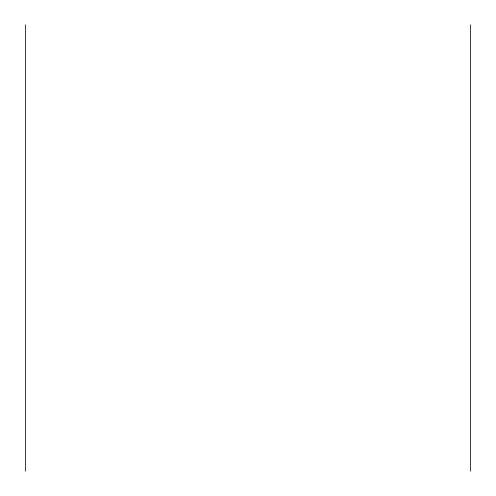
<?xml version="1.0" encoding="UTF-8"?>
<svg xmlns="http://www.w3.org/2000/svg" width="496" height="496" viewBox="0 0 496 496"><rect width="100%" height="100%" fill="white"/><g stroke="black" fill="none" stroke-linecap="round" stroke-linejoin="round"><path stroke-width="0.74" d="M470.406 24.8L470.406 471.2M25.594 24.8L25.594 471.2"/></g></svg>
